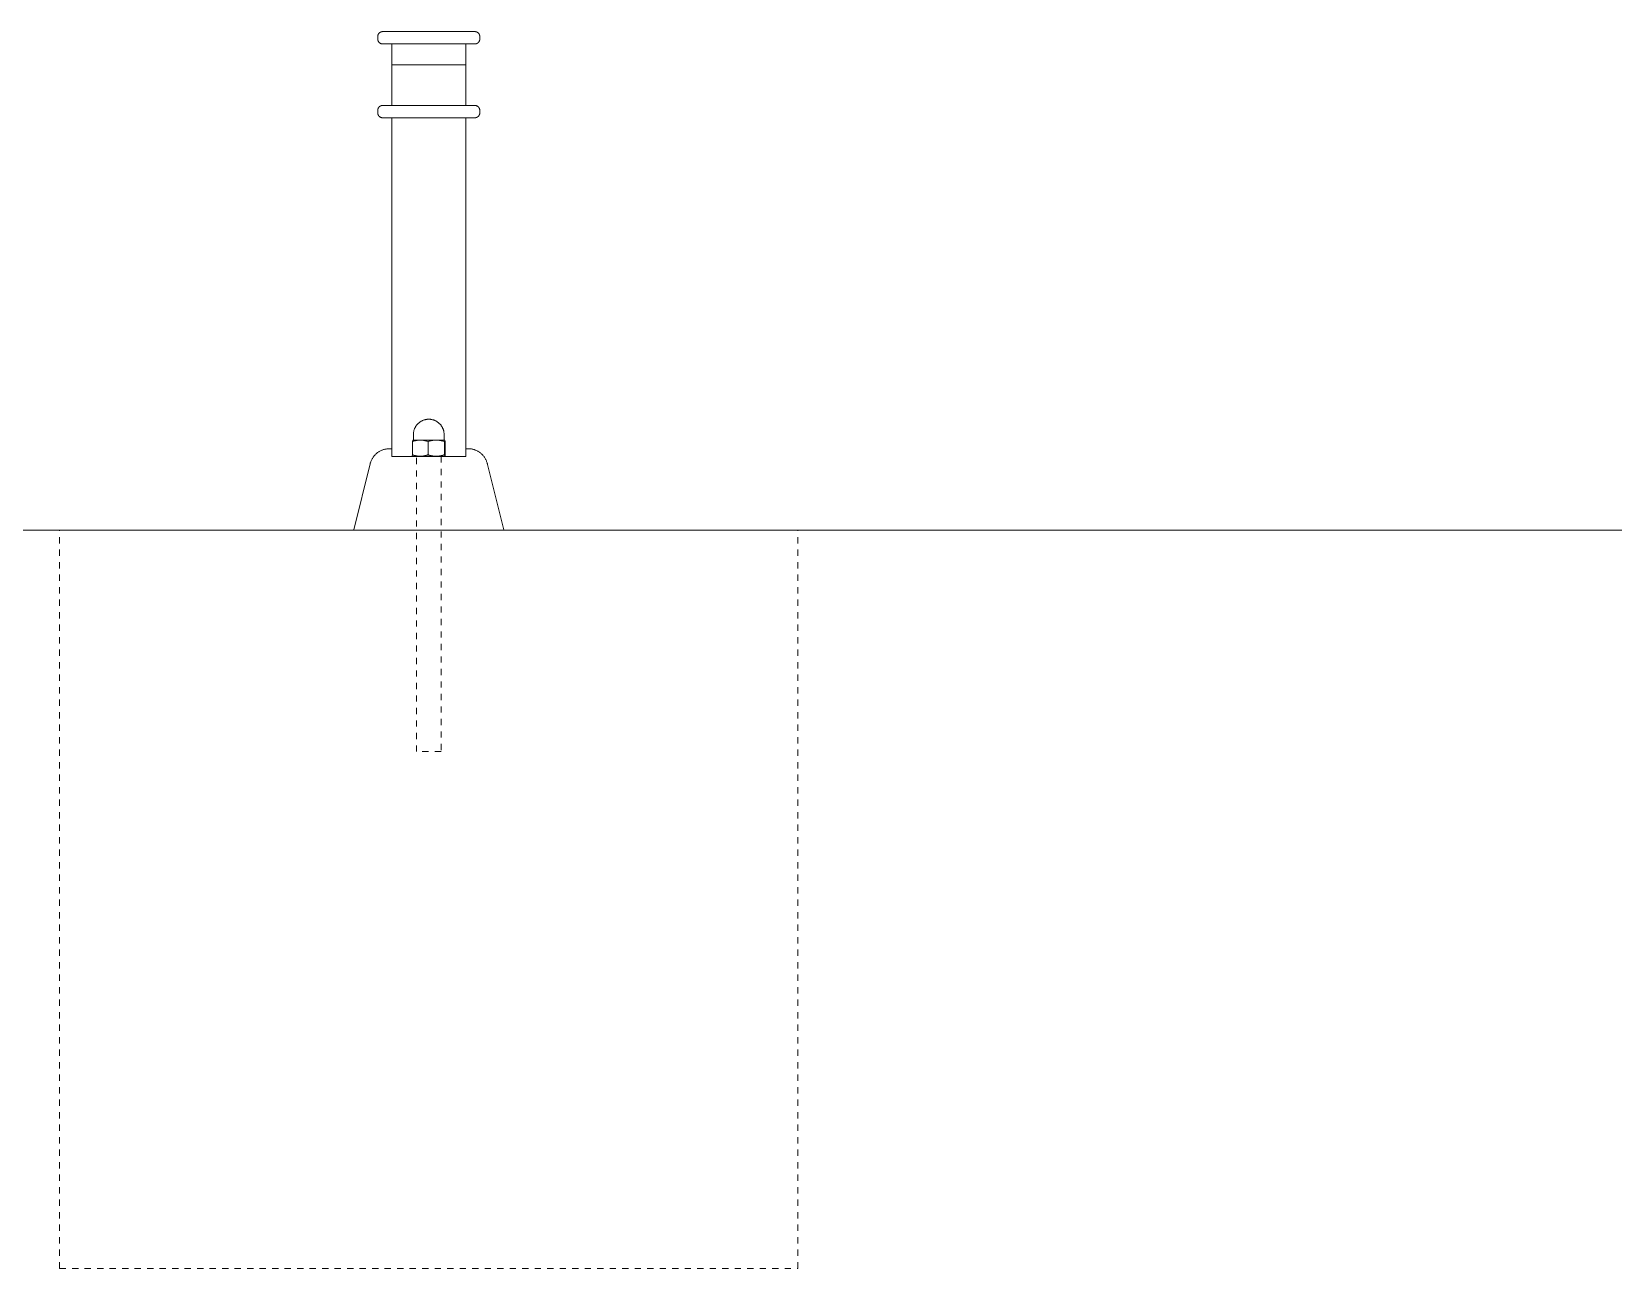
# Model space of a CAD drawing. Header units: inches. Extents: x -10 to 169, y -3 to 129.
# Drawn here: x 54.14 to 79.44, y 85.72 to 105.51 of the extents above; entities that cross this region are included whole.
import ezdxf

# ---------------------------------------------------------------- set-up
doc = ezdxf.new("R2010")
doc.units = ezdxf.units.IN
doc.linetypes.add('HIDDEN', pattern=[1.905, 1.27, -0.635])
doc.layers.add('ZANO_R', color=7, linetype='Continuous', lineweight=0)
doc.layers.add('ZANO_R_przerywana', color=250, linetype='HIDDEN', lineweight=0)

msp = doc.modelspace()

# ---------------------------------------------------------------- linework, layer by layer
at = {"layer": 'ZANO_R'}
for p, q in [((59.67694, 105.43251), (59.67698, 105.4352)), ((59.67694, 105.39314), (59.67694, 105.43251)), ((59.67694, 105.39314), (59.67698, 105.39045)), ((59.67698, 105.4352), (59.67712, 105.43788)), ((59.67698, 105.39045), (59.67712, 105.38777)), ((59.67712, 105.43788), (59.67735, 105.44056)), ((59.67712, 105.38777), (59.67735, 105.38509)), ((59.67735, 105.44056), (59.67767, 105.44323)), ((59.67735, 105.38509), (59.67767, 105.38242)), ((59.67767, 105.44323), (59.67808, 105.44589)), ((59.67767, 105.38242), (59.67808, 105.37976)), ((59.67808, 105.44589), (59.67858, 105.44853)), ((59.67808, 105.37976), (59.67858, 105.37712)), ((59.67858, 105.44853), (59.67918, 105.45115)), ((59.67858, 105.37712), (59.67918, 105.3745)), ((59.67918, 105.45115), (59.67986, 105.45376)), ((59.67918, 105.3745), (59.67986, 105.3719)), ((59.67986, 105.45376), (59.68063, 105.45633)), ((59.67986, 105.3719), (59.68063, 105.36932)), ((59.68063, 105.45633), (59.68148, 105.45888)), ((59.68063, 105.36932), (59.68148, 105.36677)), ((59.68148, 105.45888), (59.68243, 105.4614)), ((59.68148, 105.36677), (59.68243, 105.36426)), ((59.68243, 105.4614), (59.68346, 105.46388)), ((59.68243, 105.36426), (59.68346, 105.36177)), ((59.68346, 105.46388), (59.68457, 105.46633)), ((59.68346, 105.36177), (59.68457, 105.35932)), ((59.68457, 105.46633), (59.68577, 105.46874)), ((59.68457, 105.35932), (59.68577, 105.35692)), ((59.68577, 105.46874), (59.68704, 105.4711)), ((59.68577, 105.35692), (59.68704, 105.35455)), ((59.68704, 105.4711), (59.6884, 105.47342)), ((59.68704, 105.35455), (59.6884, 105.35223)), ((59.6884, 105.47342), (59.68984, 105.4757)), ((59.6884, 105.35223), (59.68984, 105.34996)), ((59.68984, 105.4757), (59.69135, 105.47792)), ((59.68984, 105.34996), (59.69135, 105.34773)), ((59.69135, 105.47792), (59.69294, 105.48009)), ((59.69135, 105.34773), (59.69294, 105.34556)), ((59.69294, 105.48009), (59.6946, 105.4822)), ((59.69294, 105.34556), (59.6946, 105.34345)), ((59.6946, 105.4822), (59.69633, 105.48426)), ((59.6946, 105.34345), (59.69633, 105.34139)), ((59.69633, 105.48426), (59.69813, 105.48626)), ((59.69633, 105.34139), (59.69813, 105.3394)), ((59.69813, 105.48626), (59.7, 105.48819)), ((59.69813, 105.3394), (59.7, 105.33746)), ((59.7, 105.48819), (59.70193, 105.49006)), ((59.7, 105.33746), (59.70193, 105.3356)), ((59.70193, 105.49006), (59.70393, 105.49186)), ((59.70193, 105.3356), (59.70393, 105.33379)), ((59.70393, 105.49186), (59.70599, 105.49359)), ((59.70393, 105.33379), (59.70599, 105.33206)), ((59.70599, 105.49359), (59.7081, 105.49525)), ((59.70599, 105.33206), (59.7081, 105.3304)), ((59.7081, 105.49525), (59.71027, 105.49684)), ((59.7081, 105.3304), (59.71027, 105.32881)), ((59.71027, 105.49684), (59.71249, 105.49835)), ((59.71027, 105.32881), (59.71249, 105.3273)), ((59.71249, 105.49835), (59.71477, 105.49979)), ((59.71249, 105.3273), (59.71477, 105.32586)), ((59.71477, 105.49979), (59.71709, 105.50115)), ((59.71477, 105.32586), (59.71709, 105.32451)), ((59.71709, 105.50115), (59.71945, 105.50242)), ((59.71709, 105.32451), (59.71945, 105.32323)), ((59.71945, 105.50242), (59.72186, 105.50362)), ((59.71945, 105.32323), (59.72186, 105.32203)), ((59.72186, 105.50362), (59.72431, 105.50473)), ((59.72186, 105.32203), (59.72431, 105.32092)), ((59.72431, 105.50473), (59.72679, 105.50576)), ((59.72431, 105.32092), (59.72679, 105.31989)), ((59.72679, 105.50576), (59.72931, 105.50671)), ((59.72679, 105.31989), (59.72931, 105.31895)), ((59.72931, 105.50671), (59.73186, 105.50756)), ((59.72931, 105.31895), (59.73186, 105.31809)), ((59.73186, 105.50756), (59.73443, 105.50833)), ((59.73186, 105.31809), (59.73443, 105.31732)), ((59.73443, 105.50833), (59.73703, 105.50901)), ((59.73443, 105.31732), (59.73703, 105.31664)), ((59.73703, 105.50901), (59.73966, 105.5096)), ((59.73703, 105.31664), (59.73966, 105.31605)), ((59.73966, 105.5096), (59.7423, 105.51011)), ((59.73966, 105.31605), (59.7423, 105.31555)), ((59.7423, 105.51011), (59.74496, 105.51052)), ((59.7423, 105.31555), (59.74496, 105.31513)), ((59.74496, 105.51052), (59.74763, 105.51084)), ((59.74496, 105.31513), (59.74763, 105.31481)), ((59.74763, 105.51084), (59.7503, 105.51107)), ((59.74763, 105.31481), (59.7503, 105.31458)), ((59.7503, 105.51107), (59.75299, 105.51121)), ((59.7503, 105.31458), (59.75299, 105.31445)), ((59.75299, 105.51121), (59.75568, 105.51125)), ((59.75299, 105.31445), (59.75568, 105.3144)), ((59.75568, 105.51125), (61.23123, 105.51125)), ((59.75568, 105.3144), (61.23123, 105.3144)), ((59.9029, 104.97929), (59.9029, 105.3144)), ((61.084, 104.97929), (61.084, 105.3144)), ((61.23392, 105.51121), (61.23123, 105.51125)), ((61.23392, 105.31445), (61.23123, 105.3144)), ((61.2366, 105.51107), (61.23392, 105.51121)), ((61.2366, 105.31458), (61.23392, 105.31445)), ((61.23928, 105.51084), (61.2366, 105.51107)), ((61.23928, 105.31481), (61.2366, 105.31458)), ((61.24195, 105.51052), (61.23928, 105.51084)), ((61.24195, 105.31513), (61.23928, 105.31481)), ((61.24461, 105.51011), (61.24195, 105.51052)), ((61.24461, 105.31555), (61.24195, 105.31513)), ((61.24725, 105.5096), (61.24461, 105.51011)), ((61.24725, 105.31605), (61.24461, 105.31555)), ((61.24987, 105.50901), (61.24725, 105.5096)), ((61.24987, 105.31664), (61.24725, 105.31605)), ((61.25247, 105.50833), (61.24987, 105.50901)), ((61.25247, 105.31732), (61.24987, 105.31664)), ((61.25505, 105.50756), (61.25247, 105.50833)), ((61.25505, 105.31809), (61.25247, 105.31732)), ((61.2576, 105.50671), (61.25505, 105.50756)), ((61.2576, 105.31895), (61.25505, 105.31809)), ((61.26012, 105.50576), (61.2576, 105.50671)), ((61.26012, 105.31989), (61.2576, 105.31895)), ((61.2626, 105.50473), (61.26012, 105.50576)), ((61.2626, 105.32092), (61.26012, 105.31989)), ((61.26505, 105.50362), (61.2626, 105.50473)), ((61.26505, 105.32203), (61.2626, 105.32092)), ((61.26746, 105.50242), (61.26505, 105.50362)), ((61.26746, 105.32323), (61.26505, 105.32203)), ((61.26982, 105.50115), (61.26746, 105.50242)), ((61.26982, 105.32451), (61.26746, 105.32323)), ((61.27214, 105.49979), (61.26982, 105.50115)), ((61.27214, 105.32586), (61.26982, 105.32451)), ((61.27442, 105.49835), (61.27214, 105.49979)), ((61.27442, 105.3273), (61.27214, 105.32586)), ((61.27664, 105.49684), (61.27442, 105.49835)), ((61.27664, 105.32881), (61.27442, 105.3273)), ((61.27881, 105.49525), (61.27664, 105.49684)), ((61.27881, 105.3304), (61.27664, 105.32881)), ((61.28092, 105.49359), (61.27881, 105.49525)), ((61.28092, 105.33206), (61.27881, 105.3304)), ((61.28298, 105.49186), (61.28092, 105.49359)), ((61.28298, 105.33379), (61.28092, 105.33206)), ((61.28497, 105.49006), (61.28298, 105.49186)), ((61.28497, 105.3356), (61.28298, 105.33379)), ((61.28691, 105.48819), (61.28497, 105.49006)), ((61.28691, 105.33746), (61.28497, 105.3356)), ((61.28878, 105.48626), (61.28691, 105.48819)), ((61.28878, 105.3394), (61.28691, 105.33746)), ((61.29058, 105.48426), (61.28878, 105.48626)), ((61.29058, 105.34139), (61.28878, 105.3394)), ((61.29231, 105.4822), (61.29058, 105.48426)), ((61.29231, 105.34345), (61.29058, 105.34139)), ((61.29397, 105.48009), (61.29231, 105.4822)), ((61.29397, 105.34556), (61.29231, 105.34345)), ((61.29556, 105.47792), (61.29397, 105.48009)), ((61.29556, 105.34773), (61.29397, 105.34556)), ((61.29707, 105.4757), (61.29556, 105.47792)), ((61.29707, 105.34996), (61.29556, 105.34773)), ((61.29851, 105.47342), (61.29707, 105.4757)), ((61.29851, 105.35223), (61.29707, 105.34996)), ((61.29986, 105.4711), (61.29851, 105.47342)), ((61.29986, 105.35455), (61.29851, 105.35223)), ((61.30114, 105.46874), (61.29986, 105.4711)), ((61.30114, 105.35692), (61.29986, 105.35455)), ((61.30234, 105.46633), (61.30114, 105.46874)), ((61.30234, 105.35932), (61.30114, 105.35692)), ((61.30345, 105.46388), (61.30234, 105.46633)), ((61.30345, 105.36177), (61.30234, 105.35932)), ((61.30448, 105.4614), (61.30345, 105.46388)), ((61.30448, 105.36426), (61.30345, 105.36177)), ((61.30542, 105.45888), (61.30448, 105.4614)), ((61.30542, 105.36677), (61.30448, 105.36426)), ((61.30628, 105.45633), (61.30542, 105.45888)), ((61.30628, 105.36932), (61.30542, 105.36677)), ((61.30705, 105.45376), (61.30628, 105.45633)), ((61.30705, 105.3719), (61.30628, 105.36932)), ((61.30773, 105.45115), (61.30705, 105.45376)), ((61.30773, 105.3745), (61.30705, 105.3719)), ((61.30832, 105.44853), (61.30773, 105.45115)), ((61.30832, 105.37712), (61.30773, 105.3745)), ((61.30883, 105.44589), (61.30832, 105.44853)), ((61.30883, 105.37976), (61.30832, 105.37712)), ((61.30924, 105.44323), (61.30883, 105.44589)), ((61.30924, 105.38242), (61.30883, 105.37976)), ((61.30956, 105.44056), (61.30924, 105.44323)), ((61.30956, 105.38509), (61.30924, 105.38242)), ((61.30979, 105.43788), (61.30956, 105.44056)), ((61.30979, 105.38777), (61.30956, 105.38509)), ((61.30992, 105.4352), (61.30979, 105.43788)), ((61.30992, 105.39045), (61.30979, 105.38777)), ((61.30997, 105.43251), (61.30992, 105.4352)), ((61.30997, 105.39314), (61.30992, 105.39045)), ((61.30997, 105.39314), (61.30997, 105.43251)), ((59.9029, 104.97929), (61.084, 104.97929)), ((59.9029, 104.97929), (59.9029, 104.96864)), ((59.9029, 104.80204), (59.9029, 104.96864)), ((59.9029, 104.80204), (59.9029, 104.33015)), ((61.084, 104.97929), (61.084, 104.96864)), ((61.084, 104.80204), (61.084, 104.96864)), ((61.084, 104.80204), (61.084, 104.33015)), ((59.67694, 104.25141), (59.67698, 104.2541)), ((59.67698, 104.2541), (59.67712, 104.25678)), ((59.67712, 104.25678), (59.67735, 104.25946)), ((59.67735, 104.25946), (59.67767, 104.26213)), ((59.67767, 104.26213), (59.67808, 104.26479)), ((59.67808, 104.26479), (59.67858, 104.26743)), ((59.67858, 104.26743), (59.67918, 104.27005)), ((59.67918, 104.27005), (59.67986, 104.27265)), ((59.67986, 104.27265), (59.68063, 104.27523)), ((59.68063, 104.27523), (59.68148, 104.27778)), ((59.68148, 104.27778), (59.68243, 104.2803)), ((59.68243, 104.2803), (59.68346, 104.28278)), ((59.68346, 104.28278), (59.68457, 104.28523)), ((59.68457, 104.28523), (59.68577, 104.28763)), ((59.68577, 104.28763), (59.68704, 104.29)), ((59.68704, 104.29), (59.6884, 104.29232)), ((59.6884, 104.29232), (59.68984, 104.29459)), ((59.68984, 104.29459), (59.69135, 104.29682)), ((59.69135, 104.29682), (59.69294, 104.29899)), ((59.69294, 104.29899), (59.6946, 104.3011)), ((59.6946, 104.3011), (59.69633, 104.30316)), ((59.69633, 104.30316), (59.69813, 104.30515)), ((59.69813, 104.30515), (59.7, 104.30709)), ((59.7, 104.30709), (59.70193, 104.30896)), ((59.70193, 104.30896), (59.70393, 104.31076)), ((59.70393, 104.31076), (59.70599, 104.31249)), ((59.70599, 104.31249), (59.7081, 104.31415)), ((59.7081, 104.31415), (59.71027, 104.31574)), ((59.71027, 104.31574), (59.71249, 104.31725)), ((59.71249, 104.31725), (59.71477, 104.31869)), ((59.71477, 104.31869), (59.71709, 104.32004)), ((59.71709, 104.32004), (59.71945, 104.32132)), ((59.71945, 104.32132), (59.72186, 104.32252)), ((59.72186, 104.32252), (59.72431, 104.32363)), ((59.72431, 104.32363), (59.72679, 104.32466)), ((59.72679, 104.32466), (59.72931, 104.3256)), ((59.72931, 104.3256), (59.73186, 104.32646)), ((59.73186, 104.32646), (59.73443, 104.32723)), ((59.73443, 104.32723), (59.73703, 104.32791)), ((59.73703, 104.32791), (59.73966, 104.3285)), ((59.73966, 104.3285), (59.7423, 104.329)), ((59.7423, 104.329), (59.74496, 104.32942)), ((59.74496, 104.32942), (59.74763, 104.32974)), ((59.74763, 104.32974), (59.7503, 104.32997)), ((59.7503, 104.32997), (59.75299, 104.3301)), ((59.75299, 104.3301), (59.75568, 104.33015)), ((59.75568, 104.33015), (61.23123, 104.33015)), ((61.23392, 104.3301), (61.23123, 104.33015)), ((61.2366, 104.32997), (61.23392, 104.3301)), ((61.23928, 104.32974), (61.2366, 104.32997)), ((61.24195, 104.32942), (61.23928, 104.32974)), ((61.24461, 104.329), (61.24195, 104.32942)), ((61.24725, 104.3285), (61.24461, 104.329)), ((61.24987, 104.32791), (61.24725, 104.3285)), ((61.25247, 104.32723), (61.24987, 104.32791)), ((61.25505, 104.32646), (61.25247, 104.32723)), ((61.2576, 104.3256), (61.25505, 104.32646)), ((61.26012, 104.32466), (61.2576, 104.3256)), ((61.2626, 104.32363), (61.26012, 104.32466)), ((61.26505, 104.32252), (61.2626, 104.32363)), ((61.26746, 104.32132), (61.26505, 104.32252)), ((61.26982, 104.32004), (61.26746, 104.32132)), ((61.27214, 104.31869), (61.26982, 104.32004)), ((61.27442, 104.31725), (61.27214, 104.31869)), ((61.27664, 104.31574), (61.27442, 104.31725)), ((61.27881, 104.31415), (61.27664, 104.31574)), ((61.28092, 104.31249), (61.27881, 104.31415)), ((61.28298, 104.31076), (61.28092, 104.31249)), ((61.28497, 104.30896), (61.28298, 104.31076)), ((61.28691, 104.30709), (61.28497, 104.30896)), ((61.28878, 104.30515), (61.28691, 104.30709)), ((61.29058, 104.30316), (61.28878, 104.30515)), ((61.29231, 104.3011), (61.29058, 104.30316)), ((61.29397, 104.29899), (61.29231, 104.3011)), ((61.29556, 104.29682), (61.29397, 104.29899)), ((61.29707, 104.29459), (61.29556, 104.29682)), ((61.29851, 104.29232), (61.29707, 104.29459)), ((61.29986, 104.29), (61.29851, 104.29232)), ((61.30114, 104.28763), (61.29986, 104.29)), ((61.30234, 104.28523), (61.30114, 104.28763)), ((61.30345, 104.28278), (61.30234, 104.28523)), ((61.30448, 104.2803), (61.30345, 104.28278)), ((61.30542, 104.27778), (61.30448, 104.2803)), ((61.30628, 104.27523), (61.30542, 104.27778)), ((61.30705, 104.27265), (61.30628, 104.27523)), ((61.30773, 104.27005), (61.30705, 104.27265)), ((61.30832, 104.26743), (61.30773, 104.27005)), ((61.30883, 104.26479), (61.30832, 104.26743)), ((61.30924, 104.26213), (61.30883, 104.26479)), ((61.30956, 104.25946), (61.30924, 104.26213)), ((61.30979, 104.25678), (61.30956, 104.25946)), ((61.30992, 104.2541), (61.30979, 104.25678)), ((61.30997, 104.25141), (61.30992, 104.2541)), ((59.67694, 104.21204), (59.67694, 104.25141)), ((59.67694, 104.21204), (59.67698, 104.20935)), ((59.67698, 104.20935), (59.67712, 104.20667)), ((59.67712, 104.20667), (59.67735, 104.20399)), ((59.67735, 104.20399), (59.67767, 104.20132)), ((59.67767, 104.20132), (59.67808, 104.19866)), ((59.67808, 104.19866), (59.67858, 104.19602)), ((59.67858, 104.19602), (59.67918, 104.1934)), ((59.67918, 104.1934), (59.67986, 104.1908)), ((59.67986, 104.1908), (59.68063, 104.18822)), ((59.68063, 104.18822), (59.68148, 104.18567)), ((59.68148, 104.18567), (59.68243, 104.18315)), ((59.68243, 104.18315), (59.68346, 104.18067)), ((59.68346, 104.18067), (59.68457, 104.17822)), ((59.68457, 104.17822), (59.68577, 104.17581)), ((59.68577, 104.17581), (59.68704, 104.17345)), ((59.68704, 104.17345), (59.6884, 104.17113)), ((59.6884, 104.17113), (59.68984, 104.16885)), ((59.68984, 104.16885), (59.69135, 104.16663)), ((59.69135, 104.16663), (59.69294, 104.16446)), ((59.69294, 104.16446), (59.6946, 104.16235)), ((59.6946, 104.16235), (59.69633, 104.16029)), ((59.69633, 104.16029), (59.69813, 104.15829)), ((59.69813, 104.15829), (59.7, 104.15636)), ((59.7, 104.15636), (59.70193, 104.15449)), ((59.70193, 104.15449), (59.70393, 104.15269)), ((59.70393, 104.15269), (59.70599, 104.15096)), ((59.70599, 104.15096), (59.7081, 104.1493)), ((59.7081, 104.1493), (59.71027, 104.14771)), ((59.71027, 104.14771), (59.71249, 104.1462)), ((59.71249, 104.1462), (59.71477, 104.14476)), ((59.71477, 104.14476), (59.71709, 104.1434)), ((59.71709, 104.1434), (59.71945, 104.14213)), ((59.71945, 104.14213), (59.72186, 104.14093)), ((59.72186, 104.14093), (59.72431, 104.13982)), ((59.72431, 104.13982), (59.72679, 104.13879)), ((59.72679, 104.13879), (59.72931, 104.13785)), ((59.72931, 104.13785), (59.73186, 104.13699)), ((59.73186, 104.13699), (59.73443, 104.13622)), ((59.73443, 104.13622), (59.73703, 104.13554)), ((59.73703, 104.13554), (59.73966, 104.13495)), ((59.73966, 104.13495), (59.7423, 104.13444)), ((59.7423, 104.13444), (59.74496, 104.13403)), ((59.74496, 104.13403), (59.74763, 104.13371)), ((59.74763, 104.13371), (59.7503, 104.13348)), ((59.7503, 104.13348), (59.75299, 104.13334)), ((59.75299, 104.13334), (59.75568, 104.1333)), ((59.75568, 104.1333), (61.23123, 104.1333)), ((59.9029, 104.1333), (59.9029, 98.71625)), ((61.084, 104.1333), (61.084, 98.71625)), ((61.23392, 104.13334), (61.23123, 104.1333)), ((61.2366, 104.13348), (61.23392, 104.13334)), ((61.23928, 104.13371), (61.2366, 104.13348)), ((61.24195, 104.13403), (61.23928, 104.13371)), ((61.24461, 104.13444), (61.24195, 104.13403)), ((61.24725, 104.13495), (61.24461, 104.13444)), ((61.24987, 104.13554), (61.24725, 104.13495)), ((61.25247, 104.13622), (61.24987, 104.13554)), ((61.25505, 104.13699), (61.25247, 104.13622)), ((61.2576, 104.13785), (61.25505, 104.13699)), ((61.26012, 104.13879), (61.2576, 104.13785)), ((61.2626, 104.13982), (61.26012, 104.13879)), ((61.26505, 104.14093), (61.2626, 104.13982)), ((61.26746, 104.14213), (61.26505, 104.14093)), ((61.26982, 104.1434), (61.26746, 104.14213)), ((61.27214, 104.14476), (61.26982, 104.1434)), ((61.27442, 104.1462), (61.27214, 104.14476)), ((61.27664, 104.14771), (61.27442, 104.1462)), ((61.27881, 104.1493), (61.27664, 104.14771)), ((61.28092, 104.15096), (61.27881, 104.1493)), ((61.28298, 104.15269), (61.28092, 104.15096)), ((61.28497, 104.15449), (61.28298, 104.15269)), ((61.28691, 104.15636), (61.28497, 104.15449)), ((61.28878, 104.15829), (61.28691, 104.15636)), ((61.29058, 104.16029), (61.28878, 104.15829)), ((61.29231, 104.16235), (61.29058, 104.16029)), ((61.29397, 104.16446), (61.29231, 104.16235)), ((61.29556, 104.16663), (61.29397, 104.16446)), ((61.29707, 104.16885), (61.29556, 104.16663)), ((61.29851, 104.17113), (61.29707, 104.16885)), ((61.29986, 104.17345), (61.29851, 104.17113)), ((61.30114, 104.17581), (61.29986, 104.17345)), ((61.30234, 104.17822), (61.30114, 104.17581)), ((61.30345, 104.18067), (61.30234, 104.17822)), ((61.30448, 104.18315), (61.30345, 104.18067)), ((61.30542, 104.18567), (61.30448, 104.18315)), ((61.30628, 104.18822), (61.30542, 104.18567)), ((61.30705, 104.1908), (61.30628, 104.18822)), ((61.30773, 104.1934), (61.30705, 104.1908)), ((61.30832, 104.19602), (61.30773, 104.1934)), ((61.30883, 104.19866), (61.30832, 104.19602)), ((61.30924, 104.20132), (61.30883, 104.19866)), ((61.30956, 104.20399), (61.30924, 104.20132)), ((61.30979, 104.20667), (61.30956, 104.20399)), ((61.30992, 104.20935), (61.30979, 104.20667)), ((61.30997, 104.21204), (61.30992, 104.20935)), ((61.30997, 104.21204), (61.30997, 104.25141)), ((60.28321, 99.19143), (60.2877, 99.19853)), ((60.2877, 99.19853), (60.29243, 99.20547)), ((60.29243, 99.20547), (60.29739, 99.21226)), ((60.29739, 99.21226), (60.30258, 99.21886)), ((60.30258, 99.21886), (60.30799, 99.22529)), ((60.30799, 99.22529), (60.31362, 99.23153)), ((60.31362, 99.23153), (60.31946, 99.23757)), ((60.31946, 99.23757), (60.3255, 99.24341)), ((60.3255, 99.24341), (60.33174, 99.24904)), ((60.33174, 99.24904), (60.33817, 99.25445)), ((60.33817, 99.25445), (60.34477, 99.25964)), ((60.34477, 99.25964), (60.35155, 99.2646)), ((60.35155, 99.2646), (60.3585, 99.26933)), ((60.3585, 99.26933), (60.3656, 99.27382)), ((60.3656, 99.27382), (60.37286, 99.27806)), ((60.37286, 99.27806), (60.38025, 99.28205)), ((60.38025, 99.28205), (60.38777, 99.28579)), ((60.38777, 99.28579), (60.39542, 99.28927)), ((60.39542, 99.28927), (60.40318, 99.29248)), ((60.40318, 99.29248), (60.41105, 99.29543)), ((60.41105, 99.29543), (60.41902, 99.29811)), ((60.41902, 99.29811), (60.42707, 99.30051)), ((60.42707, 99.30051), (60.43519, 99.30264)), ((60.43519, 99.30264), (60.44339, 99.30449)), ((60.44339, 99.30449), (60.45165, 99.30606)), ((60.45165, 99.30606), (60.45995, 99.30735)), ((60.45995, 99.30735), (60.46829, 99.30835)), ((60.46829, 99.30835), (60.47666, 99.30906)), ((60.47666, 99.30906), (60.48505, 99.30949)), ((60.48505, 99.30949), (60.49345, 99.30964)), ((60.49345, 99.30964), (60.50185, 99.30949)), ((60.50185, 99.30949), (60.51025, 99.30906)), ((60.51025, 99.30906), (60.51862, 99.30835)), ((60.51862, 99.30835), (60.52696, 99.30735)), ((60.52696, 99.30735), (60.53526, 99.30606)), ((60.53526, 99.30606), (60.54352, 99.30449)), ((60.54352, 99.30449), (60.55171, 99.30264)), ((60.55171, 99.30264), (60.55984, 99.30051)), ((60.55984, 99.30051), (60.56789, 99.29811)), ((60.56789, 99.29811), (60.57586, 99.29543)), ((60.57586, 99.29543), (60.58372, 99.29248)), ((60.58372, 99.29248), (60.59149, 99.28927)), ((60.59149, 99.28927), (60.59913, 99.28579)), ((60.59913, 99.28579), (60.60666, 99.28205)), ((60.60666, 99.28205), (60.61405, 99.27806)), ((60.61405, 99.27806), (60.6213, 99.27382)), ((60.6213, 99.27382), (60.62841, 99.26933)), ((60.62841, 99.26933), (60.63535, 99.2646)), ((60.63535, 99.2646), (60.64213, 99.25964)), ((60.64213, 99.25964), (60.64874, 99.25445)), ((60.64874, 99.25445), (60.65517, 99.24904)), ((60.65517, 99.24904), (60.6614, 99.24341)), ((60.6614, 99.24341), (60.66745, 99.23757)), ((60.66745, 99.23757), (60.67329, 99.23153)), ((60.67329, 99.23153), (60.67891, 99.22529)), ((60.67891, 99.22529), (60.68433, 99.21886)), ((60.68433, 99.21886), (60.68952, 99.21226)), ((60.68952, 99.21226), (60.69448, 99.20547)), ((60.69448, 99.20547), (60.69921, 99.19853)), ((60.69921, 99.19853), (60.70369, 99.19143)), ((60.23185, 98.95214), (60.23738, 98.97489)), ((60.24392, 98.95628), (60.23185, 98.95214)), ((60.23185, 98.74194), (60.23185, 98.95214)), ((60.23738, 98.97489), (60.23755, 98.97499)), ((60.23756, 98.97499), (60.23755, 98.97499)), ((60.23755, 98.97499), (60.23755, 98.97499)), ((60.23755, 98.97499), (60.23755, 98.97499)), ((60.23755, 98.97499), (60.23761, 98.97499)), ((60.23761, 98.97499), (60.23788, 98.97499)), ((60.23788, 98.97499), (60.23914, 98.97499)), ((60.23914, 98.97499), (60.24456, 98.97499)), ((60.24322, 98.97506), (60.24338, 98.97508)), ((60.24338, 98.97508), (60.24353, 98.97511)), ((60.24353, 98.97511), (60.24369, 98.97514)), ((60.24369, 98.97514), (60.24385, 98.97517)), ((60.24385, 98.97517), (60.244, 98.97521)), ((60.25611, 98.96002), (60.24392, 98.95628)), ((60.244, 98.97521), (60.24415, 98.97526)), ((60.24415, 98.97526), (60.2443, 98.97531)), ((60.2443, 98.97531), (60.24445, 98.97536)), ((60.24445, 98.97536), (60.2446, 98.97543)), ((60.24456, 98.97499), (60.26711, 98.97499)), ((60.2446, 98.97543), (60.24474, 98.97549)), ((60.24474, 98.97549), (60.24489, 98.97556)), ((60.24489, 98.97556), (60.24503, 98.97564)), ((60.24503, 98.97564), (60.24516, 98.97572)), ((60.24516, 98.97572), (60.2453, 98.97581)), ((60.2453, 98.97581), (60.24543, 98.9759)), ((60.24543, 98.9759), (60.24556, 98.97599)), ((60.24556, 98.97599), (60.24568, 98.97609)), ((60.24568, 98.97609), (60.24581, 98.97619)), ((60.24581, 98.97619), (60.24592, 98.9763)), ((60.24592, 98.9763), (60.24604, 98.97641)), ((60.24604, 98.97641), (60.24615, 98.97653)), ((60.24615, 98.97653), (60.24625, 98.97664)), ((60.24625, 98.97664), (60.24636, 98.97677)), ((60.24636, 98.97677), (60.24646, 98.97689)), ((60.24646, 98.97689), (60.24655, 98.97702)), ((60.24655, 98.97702), (60.24664, 98.97715)), ((60.24664, 98.97715), (60.24672, 98.97729)), ((60.24672, 98.97729), (60.2468, 98.97743)), ((60.2468, 98.97743), (60.24688, 98.97757)), ((60.24688, 98.97757), (60.24695, 98.97771)), ((60.24695, 98.97771), (60.24701, 98.97786)), ((60.24701, 98.97786), (60.24707, 98.978)), ((60.24707, 98.978), (60.24713, 98.97815)), ((60.24713, 98.97815), (60.24718, 98.9783)), ((60.24718, 98.9783), (60.24722, 98.97846)), ((60.24722, 98.97846), (60.24726, 98.97861)), ((60.24726, 98.97861), (60.2473, 98.97877)), ((60.2473, 98.97877), (60.24733, 98.97892)), ((60.24733, 98.97892), (60.24735, 98.97908)), ((60.24735, 98.97908), (60.24737, 98.97924)), ((60.24737, 98.97924), (60.24738, 98.9794)), ((60.24738, 98.9794), (60.24739, 98.97956)), ((60.24739, 99.06358), (60.24753, 99.07198)), ((60.24739, 98.97972), (60.24739, 99.06358)), ((60.24739, 98.97956), (60.24739, 98.97972)), ((60.24753, 99.07198), (60.24796, 99.08037)), ((60.24796, 99.08037), (60.24868, 99.08874)), ((60.24868, 99.08874), (60.24968, 99.09708)), ((60.24968, 99.09708), (60.25097, 99.10538)), ((60.25097, 99.10538), (60.25254, 99.11364)), ((60.25254, 99.11364), (60.25439, 99.12183)), ((60.25439, 99.12183), (60.25652, 99.12996)), ((60.26843, 98.96335), (60.25611, 98.96002)), ((60.25652, 99.12996), (60.25892, 99.13801)), ((60.25892, 99.13801), (60.2616, 99.14598)), ((60.2616, 99.14598), (60.26455, 99.15384)), ((60.26455, 99.15384), (60.26776, 99.16161)), ((60.26711, 98.97499), (60.35073, 98.97499)), ((60.26776, 99.16161), (60.27124, 99.16926)), ((60.28084, 98.96627), (60.26843, 98.96335)), ((60.27124, 99.16926), (60.27498, 99.17678)), ((60.27498, 99.17678), (60.27897, 99.18417)), ((60.27897, 99.18417), (60.28321, 99.19143)), ((60.29335, 98.96878), (60.28084, 98.96627)), ((60.30593, 98.97086), (60.29335, 98.96878)), ((60.31858, 98.97253), (60.30593, 98.97086)), ((60.33128, 98.97378), (60.31858, 98.97253)), ((60.34401, 98.9746), (60.33128, 98.97378)), ((60.35675, 98.97499), (60.34401, 98.9746)), ((60.3695, 98.9746), (60.35675, 98.97499)), ((60.36124, 98.97499), (60.60783, 98.97499)), ((60.38223, 98.97378), (60.3695, 98.9746)), ((60.39493, 98.97253), (60.38223, 98.97378)), ((60.40758, 98.97087), (60.39493, 98.97253)), ((60.42016, 98.96878), (60.40758, 98.97087)), ((60.43267, 98.96628), (60.42016, 98.96878)), ((60.44509, 98.96336), (60.43267, 98.96628)), ((60.4574, 98.96002), (60.44509, 98.96336)), ((60.46959, 98.95628), (60.4574, 98.96002)), ((60.48166, 98.95214), (60.46959, 98.95628)), ((60.49433, 98.95629), (60.48166, 98.95214)), ((60.48166, 98.95214), (60.48166, 98.74194)), ((60.50712, 98.96003), (60.49433, 98.95629)), ((60.52004, 98.96337), (60.50712, 98.96003)), ((60.53305, 98.96629), (60.52004, 98.96337)), ((60.54614, 98.96879), (60.53305, 98.96629)), ((60.55931, 98.97088), (60.54614, 98.96879)), ((60.57254, 98.97254), (60.55931, 98.97088)), ((60.58582, 98.97378), (60.57254, 98.97254)), ((60.59913, 98.9746), (60.58582, 98.97378)), ((60.61246, 98.97499), (60.59913, 98.9746)), ((60.62578, 98.9746), (60.61246, 98.97499)), ((60.61783, 98.97499), (60.74897, 98.97499)), ((60.63909, 98.97379), (60.62578, 98.9746)), ((60.65237, 98.97254), (60.63909, 98.97379)), ((60.6656, 98.97088), (60.65237, 98.97254)), ((60.67877, 98.9688), (60.6656, 98.97088)), ((60.69187, 98.96629), (60.67877, 98.9688)), ((60.70488, 98.96337), (60.69187, 98.96629)), ((60.70369, 99.19143), (60.70794, 99.18417)), ((60.71779, 98.96003), (60.70488, 98.96337)), ((60.70794, 99.18417), (60.71193, 99.17678)), ((60.71193, 99.17678), (60.71567, 99.16926)), ((60.71567, 99.16926), (60.71915, 99.16161)), ((60.73059, 98.95629), (60.71779, 98.96003)), ((60.71915, 99.16161), (60.72236, 99.15384)), ((60.72236, 99.15384), (60.72531, 99.14598)), ((60.72531, 99.14598), (60.72799, 99.13801)), ((60.72799, 99.13801), (60.73039, 99.12996)), ((60.73039, 99.12996), (60.73252, 99.12183)), ((60.74326, 98.95214), (60.73059, 98.95629)), ((60.73252, 99.12183), (60.73437, 99.11364)), ((60.73437, 99.11364), (60.73594, 99.10538)), ((60.73594, 99.10538), (60.73722, 99.09708)), ((60.73722, 99.09708), (60.73823, 99.08874)), ((60.73823, 99.08874), (60.73894, 99.08037)), ((60.73894, 99.08037), (60.73937, 99.07198)), ((60.73937, 99.07198), (60.73952, 99.06358)), ((60.73952, 99.06358), (60.73952, 98.97972)), ((60.73952, 98.97972), (60.73952, 98.97956)), ((60.73952, 98.97956), (60.73953, 98.9794)), ((60.73953, 98.9794), (60.73954, 98.97924)), ((60.73954, 98.97924), (60.73956, 98.97908)), ((60.73956, 98.97908), (60.73958, 98.97892)), ((60.73958, 98.97892), (60.73961, 98.97877)), ((60.73961, 98.97877), (60.73964, 98.97861)), ((60.73964, 98.97861), (60.73968, 98.97846)), ((60.73968, 98.97846), (60.73973, 98.9783)), ((60.73973, 98.9783), (60.73978, 98.97815)), ((60.73978, 98.97815), (60.73983, 98.978)), ((60.73983, 98.978), (60.73989, 98.97786)), ((60.73989, 98.97786), (60.73996, 98.97771)), ((60.73996, 98.97771), (60.74003, 98.97757)), ((60.74003, 98.97757), (60.7401, 98.97743)), ((60.7401, 98.97743), (60.74018, 98.97729)), ((60.74018, 98.97729), (60.74027, 98.97715)), ((60.74027, 98.97715), (60.74036, 98.97702)), ((60.74036, 98.97702), (60.74045, 98.97689)), ((60.74045, 98.97689), (60.74055, 98.97677)), ((60.74055, 98.97677), (60.74065, 98.97664)), ((60.74065, 98.97664), (60.74076, 98.97653)), ((60.74076, 98.97653), (60.74087, 98.97641)), ((60.74087, 98.97641), (60.74098, 98.9763)), ((60.74098, 98.9763), (60.7411, 98.97619)), ((60.7411, 98.97619), (60.74122, 98.97609)), ((60.74122, 98.97609), (60.74135, 98.97599)), ((60.74135, 98.97599), (60.74148, 98.9759)), ((60.74148, 98.9759), (60.74161, 98.97581)), ((60.74161, 98.97581), (60.74174, 98.97572)), ((60.74174, 98.97572), (60.74188, 98.97564)), ((60.74188, 98.97564), (60.74202, 98.97556)), ((60.74202, 98.97556), (60.74216, 98.97549)), ((60.74216, 98.97549), (60.74231, 98.97543)), ((60.74231, 98.97543), (60.74246, 98.97536)), ((60.74246, 98.97536), (60.7426, 98.97531)), ((60.7426, 98.97531), (60.74276, 98.97526)), ((60.74276, 98.97526), (60.74291, 98.97521)), ((60.74291, 98.97521), (60.74306, 98.97517)), ((60.74306, 98.97517), (60.74322, 98.97514)), ((60.74322, 98.97514), (60.74337, 98.97511)), ((60.74916, 98.97499), (60.74326, 98.95214)), ((60.74326, 98.74194), (60.74326, 98.95214)), ((60.74337, 98.97511), (60.74353, 98.97508)), ((60.74353, 98.97508), (60.74369, 98.97506)), ((60.75505, 98.95214), (60.74916, 98.97499)), ((60.75505, 98.74194), (60.75505, 98.95214)), ((59.59635, 98.69199), (59.59082, 98.68289)), ((59.60219, 98.70089), (59.59635, 98.69199)), ((59.60833, 98.70959), (59.60219, 98.70089)), ((59.61477, 98.71808), (59.60833, 98.70959)), ((59.62149, 98.72634), (59.61477, 98.71808)), ((59.62849, 98.73437), (59.62149, 98.72634)), ((59.63576, 98.74215), (59.62849, 98.73437)), ((59.64329, 98.74968), (59.63576, 98.74215)), ((59.65108, 98.75695), (59.64329, 98.74968)), ((59.65911, 98.76394), (59.65108, 98.75695)), ((59.66737, 98.77066), (59.65911, 98.76394)), ((59.67586, 98.77709), (59.66737, 98.77066)), ((59.68456, 98.78323), (59.67586, 98.77709)), ((59.69347, 98.78907), (59.68456, 98.78323)), ((59.70257, 98.7946), (59.69347, 98.78907)), ((59.71186, 98.79981), (59.70257, 98.7946)), ((59.72132, 98.80471), (59.71186, 98.79981)), ((59.73094, 98.80928), (59.72132, 98.80471)), ((59.74071, 98.81351), (59.73094, 98.80928)), ((59.75062, 98.81741), (59.74071, 98.81351)), ((59.76066, 98.82097), (59.75062, 98.81741)), ((59.77081, 98.82419), (59.76066, 98.82097)), ((59.78107, 98.82705), (59.77081, 98.82419)), ((59.79142, 98.82956), (59.78107, 98.82705)), ((59.80185, 98.83172), (59.79142, 98.82956)), ((59.81235, 98.83352), (59.80185, 98.83172)), ((59.8229, 98.83496), (59.81235, 98.83352)), ((59.83349, 98.83604), (59.8229, 98.83496)), ((59.84412, 98.83675), (59.83349, 98.83604)), ((59.85476, 98.83711), (59.84412, 98.83675)), ((59.9029, 98.83711), (59.85477, 98.83711)), ((59.9029, 98.71625), (61.084, 98.71625)), ((60.21786, 98.71909), (60.23756, 98.71909)), ((60.23738, 98.71919), (60.23185, 98.74194)), ((60.24392, 98.7378), (60.23185, 98.74194)), ((60.23755, 98.71909), (60.23738, 98.71919)), ((60.23759, 98.71909), (60.35169, 98.71909)), ((60.25611, 98.73406), (60.24392, 98.7378)), ((60.26843, 98.73073), (60.25611, 98.73406)), ((60.28084, 98.72781), (60.26843, 98.73073)), ((60.29335, 98.7253), (60.28084, 98.72781)), ((60.30593, 98.72321), (60.29335, 98.7253)), ((60.31858, 98.72155), (60.30593, 98.72321)), ((60.33128, 98.7203), (60.31858, 98.72155)), ((60.34401, 98.71948), (60.33128, 98.7203)), ((60.35675, 98.71909), (60.34401, 98.71948)), ((60.3695, 98.71948), (60.35675, 98.71909)), ((60.36176, 98.71909), (60.60577, 98.71909)), ((60.38223, 98.7203), (60.3695, 98.71948)), ((60.39493, 98.72155), (60.38223, 98.7203)), ((60.40758, 98.72321), (60.39493, 98.72155)), ((60.42016, 98.7253), (60.40758, 98.72321)), ((60.43267, 98.7278), (60.42016, 98.7253)), ((60.44509, 98.73072), (60.43267, 98.7278)), ((60.4574, 98.73406), (60.44509, 98.73072)), ((60.46959, 98.7378), (60.4574, 98.73406)), ((60.48166, 98.74194), (60.46959, 98.7378)), ((60.48166, 98.74194), (60.49433, 98.73779)), ((60.49433, 98.73779), (60.50712, 98.73405)), ((60.50712, 98.73405), (60.52004, 98.73071)), ((60.52004, 98.73071), (60.53305, 98.72779)), ((60.53305, 98.72779), (60.54614, 98.72528)), ((60.54614, 98.72528), (60.55931, 98.7232)), ((60.55931, 98.7232), (60.57254, 98.72154)), ((60.57254, 98.72154), (60.58582, 98.72029)), ((60.58582, 98.72029), (60.59913, 98.71948)), ((60.59913, 98.71948), (60.61246, 98.71909)), ((60.61246, 98.71909), (60.62578, 98.71948)), ((60.61849, 98.71909), (60.74898, 98.71909)), ((60.62578, 98.71948), (60.63909, 98.72029)), ((60.63909, 98.72029), (60.65237, 98.72154)), ((60.65237, 98.72154), (60.6656, 98.7232)), ((60.6656, 98.7232), (60.67877, 98.72528)), ((60.67877, 98.72528), (60.69187, 98.72779)), ((60.69187, 98.72779), (60.70488, 98.73071)), ((60.70488, 98.73071), (60.71779, 98.73405)), ((60.71779, 98.73405), (60.73059, 98.73779)), ((60.73059, 98.73779), (60.74326, 98.74194)), ((60.74326, 98.74194), (60.74916, 98.71909)), ((60.74916, 98.71909), (60.75505, 98.74194)), ((60.74934, 98.71909), (60.76904, 98.71909)), ((61.14431, 98.83711), (61.084, 98.83711)), ((61.15492, 98.83634), (61.14432, 98.83711)), ((61.16549, 98.83522), (61.15492, 98.83634)), ((61.17602, 98.83373), (61.16549, 98.83522)), ((61.18649, 98.83189), (61.17602, 98.83373)), ((61.1969, 98.82969), (61.18649, 98.83189)), ((61.20722, 98.82714), (61.1969, 98.82969)), ((61.21745, 98.82424), (61.20722, 98.82714)), ((61.22757, 98.82099), (61.21745, 98.82424)), ((61.23758, 98.81739), (61.22757, 98.82099)), ((61.24745, 98.81346), (61.23758, 98.81739)), ((61.25719, 98.8092), (61.24745, 98.81346)), ((61.26678, 98.8046), (61.25719, 98.8092)), ((61.27621, 98.79968), (61.26678, 98.8046)), ((61.28546, 98.79445), (61.27621, 98.79968)), ((61.29453, 98.7889), (61.28546, 98.79445)), ((61.3034, 98.78304), (61.29453, 98.7889)), ((61.31207, 98.77689), (61.3034, 98.78304)), ((61.32053, 98.77044), (61.31207, 98.77689)), ((61.32876, 98.76371), (61.32053, 98.77044)), ((61.33675, 98.7567), (61.32876, 98.76371)), ((61.34451, 98.74943), (61.33675, 98.7567)), ((61.35201, 98.74189), (61.34451, 98.74943)), ((61.35925, 98.73411), (61.35201, 98.74189)), ((61.36621, 98.72608), (61.35925, 98.73411)), ((61.37291, 98.71781), (61.36621, 98.72608)), ((61.37931, 98.70933), (61.37291, 98.71781)), ((61.38543, 98.70063), (61.37931, 98.70933)), ((61.39124, 98.69173), (61.38543, 98.70063)), ((61.39675, 98.68263), (61.39124, 98.69173)), ((59.55582, 98.59405), (59.29267, 97.54144)), ((59.55834, 98.6044), (59.55582, 98.59405)), ((59.56121, 98.61466), (59.55834, 98.6044)), ((59.56443, 98.62481), (59.56121, 98.61466)), ((59.56799, 98.63485), (59.56443, 98.62481)), ((59.57189, 98.64475), (59.56799, 98.63485)), ((59.57613, 98.65452), (59.57189, 98.64475)), ((59.5807, 98.66414), (59.57613, 98.65452)), ((59.5856, 98.6736), (59.5807, 98.66414)), ((59.59082, 98.68289), (59.5856, 98.6736)), ((61.40194, 98.67336), (61.39675, 98.68263)), ((61.40682, 98.66391), (61.40194, 98.67336)), ((61.41137, 98.6543), (61.40682, 98.66391)), ((61.41558, 98.64454), (61.41137, 98.6543)), ((61.41947, 98.63464), (61.41558, 98.64454)), ((61.42301, 98.62462), (61.41947, 98.63464)), ((61.42622, 98.61448), (61.42301, 98.62462)), ((61.42907, 98.60424), (61.42622, 98.61448)), ((61.43157, 98.59391), (61.42907, 98.60424)), ((61.43372, 98.58349), (61.43157, 98.59391)), ((61.69424, 97.54142), (61.43372, 98.58349)), ((54.58794, 97.53515), (66.39897, 97.53515))]:
    msp.add_line(p, q, dxfattribs=at)
msp.add_lwpolyline([(-10.09135, 97.53515), (168.98063, 97.53515)], dxfattribs=at)
at = {"layer": 'ZANO_R_przerywana', "ltscale": 0.05}
for p, q in [((60.2966, 93.99184), (60.2966, 98.71625)), ((60.6903, 98.71625), (60.6903, 93.99184)), ((54.58794, 85.72413), (54.58794, 97.53515)), ((66.39897, 85.72413), (66.39897, 97.53515)), ((60.69027, 93.99184), (60.29664, 93.99184)), ((54.58794, 85.72413), (66.39897, 85.72413))]:
    msp.add_line(p, q, dxfattribs=at)

doc.saveas('drawing.dxf')
